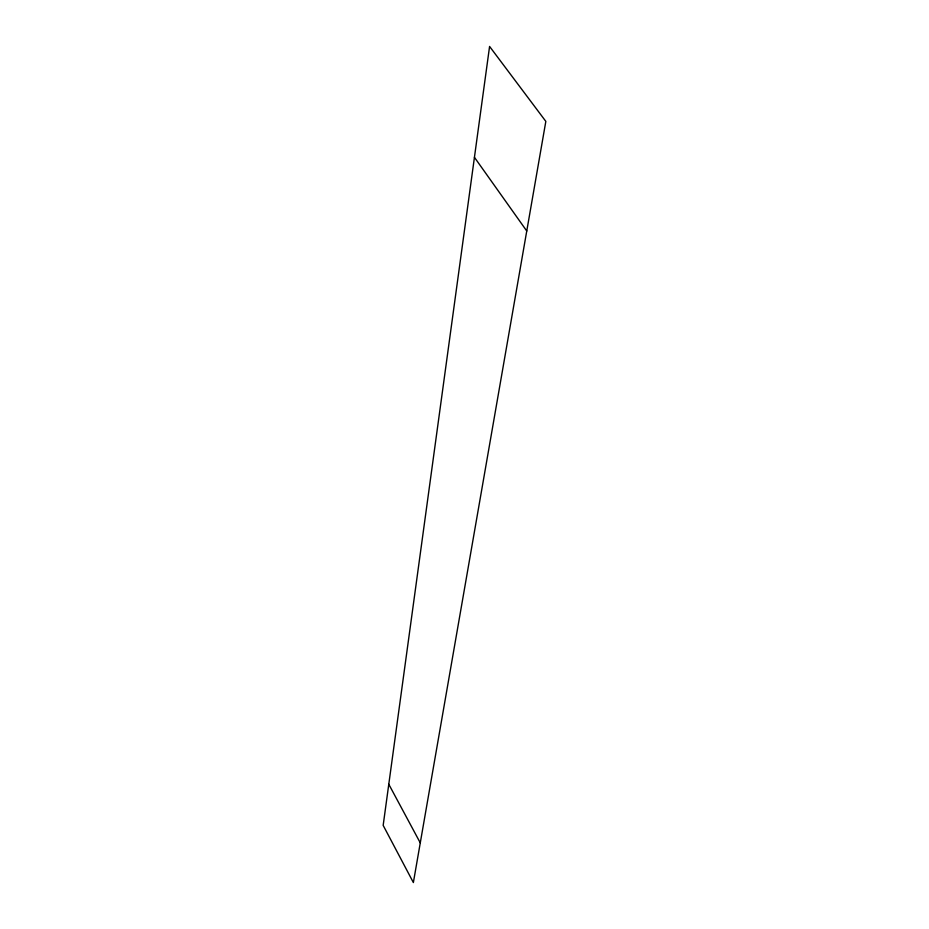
<?xml version="1.0" encoding="UTF-8"?>
<svg xmlns="http://www.w3.org/2000/svg" width="929" height="929" viewBox="0 0 929 929"><rect width="100%" height="100%" fill="white"/><g stroke="black" fill="none" stroke-linecap="round" stroke-linejoin="round"><path stroke-width="1.39" d="M388.786 784.25L489.583 46.45L545.834 121.385L413.37 882.55L383.166 825.37L388.786 784.25L420.28 842.882M474.44 157.338L526.766 231.007"/></g></svg>
